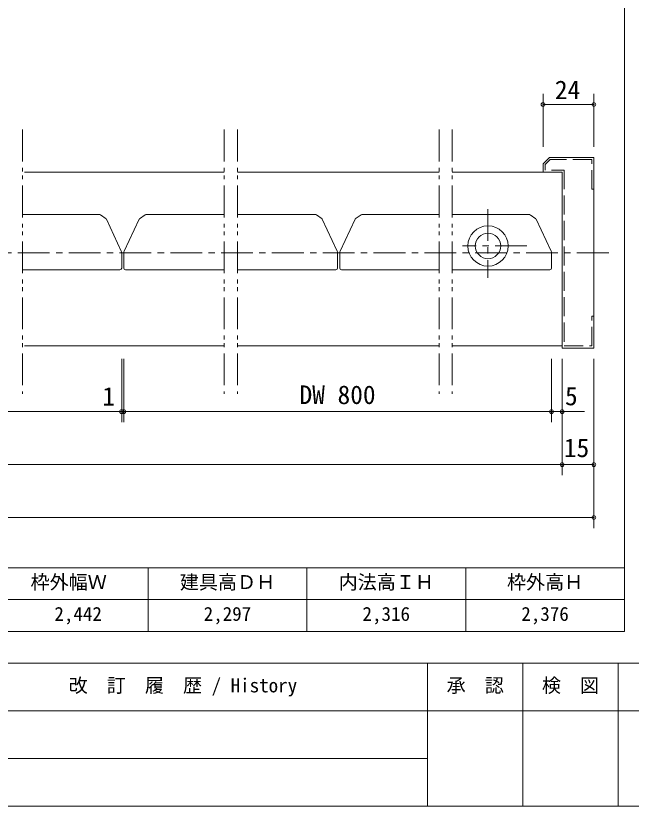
# Model space of a CAD drawing. Units: millimetres on the paper, enlarged 5 times, with parts at other scales. Extents: x -977 to 998, y -1667 to 718.
# Drawn here: x -281 to 203, y -673 to -51 of the extents above; entities that cross this region are included whole.
import ezdxf
from ezdxf.enums import TextEntityAlignment as Align

# ---------------------------------------------------------------- set-up
doc = ezdxf.new("R2010")
doc.units = ezdxf.units.MM
doc.header["$LTSCALE"] = 5
doc.header["$PDMODE"] = 32
doc.header["$PDSIZE"] = 3
for name, pattern in [('CHAIN1', [8, 5, -1, 1, -1]), ('DASHED2', [3, 2, -1]), ('DASHED3', [4, 3, -1]), ('DOUBLE_CHAIN1', [8.8, 5, -1, 0.6, -0.6, 0.6, -1])]:
    doc.linetypes.add(name, pattern=pattern)
doc.layers.add('0-0_0', color=7, linetype='Continuous', lineweight=18)
doc.layers.add('2-1_6', color=3, linetype='Continuous', lineweight=20)
doc.styles.add('ＭＳ ゴシック', font='')
doc.styles.get('ＭＳ ゴシック').set_extended_font_data('MS Gothic')

msp = doc.modelspace()

# ---------------------------------------------------------------- linework, layer by layer
at = {"layer": '0-0_0'}
for p, q in [((197.812, 693.383), (197.812, -535.367)), ((-952.188, -485.367), (197.812, -485.367)), ((-177.188, -485.367), (-177.188, -535.367)), ((-52.188, -485.367), (-52.188, -535.367)), ((72.812, -485.367), (72.812, -535.367)), ((-952.188, -510.367), (197.812, -510.367)), ((-952.188, -535.367), (197.812, -535.367)), ((-977.188, -560.367), (997.812, -560.367)), ((42.812, -560.367), (42.812, -672.867)), ((117.812, -560.367), (117.812, -672.867)), ((192.812, -560.367), (192.812, -672.867)), ((997.812, -597.867), (-577.188, -597.867)), ((42.812, -635.367), (-577.188, -635.367)), ((997.812, -672.867), (-977.188, -672.867))]:
    msp.add_line(p, q, dxfattribs=at)
at = {"layer": '2-1_6', "color": 4, "lineweight": 9}
for p, q in [((133.701, -112.424), (133.701, -154.09)), ((173.701, -112.424), (173.701, -154.09)), ((173.701, -120.757), (133.701, -120.757)), ((-197.966, -370.757), (-197.966, -320.757)), ((-196.299, -370.757), (-196.299, -320.757)), ((140.368, -370.757), (140.368, -320.757)), ((148.701, -412.424), (148.701, -320.757)), ((173.701, -454.09), (173.701, -320.757)), ((-895.835, -362.424), (166.276, -362.424)), ((-904.632, -404.09), (173.701, -404.09)), ((-904.632, -445.757), (173.701, -445.757))]:
    msp.add_line(p, q, dxfattribs=at)
at = {"layer": '2-1_6', "color": 7, "linetype": 'DOUBLE_CHAIN1'}
for p, q in [((-276.091, -140.579), (-276.091, -348.508)), ((-117.341, -140.579), (-117.341, -348.508)), ((-106.924, -140.579), (-106.924, -348.508)), ((51.826, -140.579), (51.826, -348.508)), ((62.243, -140.579), (62.243, -348.508))]:
    msp.add_line(p, q, dxfattribs=at)
at = {"layer": '2-1_6', "color": 1, "lineweight": 18}
for p, q in [((133.701, -167.424), (138.701, -162.424)), ((133.701, -167.424), (133.701, -174.09)), ((138.701, -162.424), (173.701, -162.424)), ((173.701, -312.424), (173.701, -162.424)), ((133.701, -174.09), (148.701, -174.09)), ((148.701, -312.424), (148.701, -174.09)), ((-215.008, -207.424), (-276.091, -207.424)), ((-214.721, -207.514), (-210.199, -210.68)), ((-210.033, -210.879), (-198.247, -236.154)), ((-184.232, -210.879), (-196.018, -236.154)), ((-179.544, -207.514), (-184.065, -210.68)), ((-179.257, -207.424), (-117.341, -207.424)), ((-45.008, -207.424), (-106.924, -207.424)), ((-44.721, -207.514), (-40.199, -210.68)), ((-40.033, -210.879), (-28.247, -236.154)), ((-14.232, -210.879), (-26.018, -236.154)), ((-9.544, -207.514), (-14.065, -210.68)), ((-9.257, -207.424), (51.826, -207.424)), ((123.326, -207.424), (62.243, -207.424)), ((123.612, -207.514), (128.134, -210.68)), ((128.3, -210.879), (140.087, -236.154)), ((-197.966, -237.422), (-197.966, -249.424)), ((-196.299, -237.422), (-196.299, -249.424)), ((-27.966, -237.422), (-27.966, -249.424)), ((-26.299, -237.422), (-26.299, -249.424)), ((140.368, -237.422), (140.368, -249.424)), ((-199.299, -250.757), (-276.091, -250.757)), ((-194.966, -250.757), (-117.341, -250.757)), ((-29.299, -250.757), (-106.924, -250.757)), ((-24.966, -250.757), (51.826, -250.757)), ((139.034, -250.757), (62.243, -250.757)), ((148.701, -312.424), (173.701, -312.424))]:
    msp.add_line(p, q, dxfattribs=at)
at = {"layer": '2-1_6', "color": 4, "linetype": 'DASHED3', "lineweight": 9}
for p, q in [((172.034, -164.09), (139.391, -164.09)), ((172.034, -187.424), (172.034, -164.09)), ((150.368, -172.424), (150.368, -310.757)), ((173.701, -187.424), (172.034, -187.424))]:
    msp.add_line(p, q, dxfattribs=at)
at = {"layer": '2-1_6', "color": 7, "lineweight": 18}
for p, q in [((-274.424, -174.09), (-117.341, -174.09)), ((-106.924, -174.09), (51.826, -174.09)), ((62.243, -174.09), (148.701, -174.09)), ((-274.424, -310.757), (-117.341, -310.757)), ((-106.924, -310.757), (51.826, -310.757)), ((62.243, -310.757), (148.701, -310.757))]:
    msp.add_line(p, q, dxfattribs=at)
at = {"layer": '2-1_6', "color": 4, "linetype": 'DASHED2', "lineweight": 9}
msp.add_line((150.368, -172.424), (135.368, -172.424), dxfattribs=at)
at = {"layer": '2-1_6', "color": 4, "linetype": 'CHAIN1', "lineweight": 9}
for p, q in [((90.368, -203.142), (90.368, -257.23)), ((121.001, -232.09), (70.178, -232.09)), ((-919.647, -237.424), (186.253, -237.424))]:
    msp.add_line(p, q, dxfattribs=at)
at = {"layer": '2-1_6', "color": 4, "linetype": 'DASHED2', "lineweight": 9}
msp.add_lwpolyline([(139.391, -164.09), (135.368, -168.114), (135.368, -172.424)], dxfattribs=at)
at = {"layer": '2-1_6', "color": 4, "linetype": 'DASHED3', "lineweight": 9}
msp.add_lwpolyline([(150.368, -310.757), (172.034, -310.757), (172.034, -287.424), (173.701, -287.424)], dxfattribs=at)
at = {"layer": '2-1_6', "color": 1, "lineweight": 18}
for radius in [15.833, 10]:
    msp.add_circle((90.368, -232.09), radius, dxfattribs=at)
for centre, radius, start, end in [((-200.966, -237.422), 3, 0, 25), ((-193.299, -237.422), 3, 155, 180), ((-30.966, -237.422), 3, 0, 25), ((-23.299, -237.422), 3, 155, 180), ((137.368, -237.422), 3, 0, 25), ((-199.299, -249.424), 1.333, 270, 0), ((-194.966, -249.424), 1.333, 180, 270), ((-29.299, -249.424), 1.333, 270, 0), ((-24.966, -249.424), 1.333, 180, 270), ((139.034, -249.424), 1.333, 270, 0)]:
    msp.add_arc(centre, radius, start, end, dxfattribs=at)
at = {"layer": '2-1_6', "color": 4}
for p in [(133.701, -120.757), (173.701, -120.757), (-197.966, -362.424), (-196.299, -362.424), (140.368, -362.424), (148.701, -362.424), (148.701, -404.09), (173.701, -404.09), (173.701, -445.757)]:
    msp.add_point(p, dxfattribs=at)

# ---------------------------------------------------------------- texts
at = {"layer": '0-0_0', "style": 'ＭＳ ゴシック'}
for s, p in [('枠外幅Ｗ', (-269.688, -505.367)), ('建具高ＤＨ', (-152.188, -505.367)), ('内法高ＩＨ', (-27.188, -505.367)), ('枠外高Ｈ', (105.312, -505.367)), ('2,442', (-250.938, -530.367)), ('2,297', (-133.438, -530.367)), ('2,316', (-8.438, -530.367)), ('2,376', (116.562, -530.367)), ('改\u3000訂\u3000履\u3000歴 / History', (-239.688, -586.617)), ('承\u3000認', (57.812, -586.617)), ('検\u3000図', (132.812, -586.617))]:
    msp.add_text(s, height=11, dxfattribs=at).set_placement(p, align=Align.BOTTOM_LEFT)
at = {"layer": '2-1_6', "color": 7, "style": 'ＭＳ ゴシック'}
for s, p in [('24', (143.025, -120.971)), ('DW 800', (-57.966, -360.879)), ('1', (-213.17, -362.172)), ('5', (150.991, -361.826)), ('15', (150.087, -402.605))]:
    msp.add_text(s, height=14.66, dxfattribs=at).set_placement(p, align=Align.BOTTOM_LEFT)

doc.saveas('drawing.dxf')
